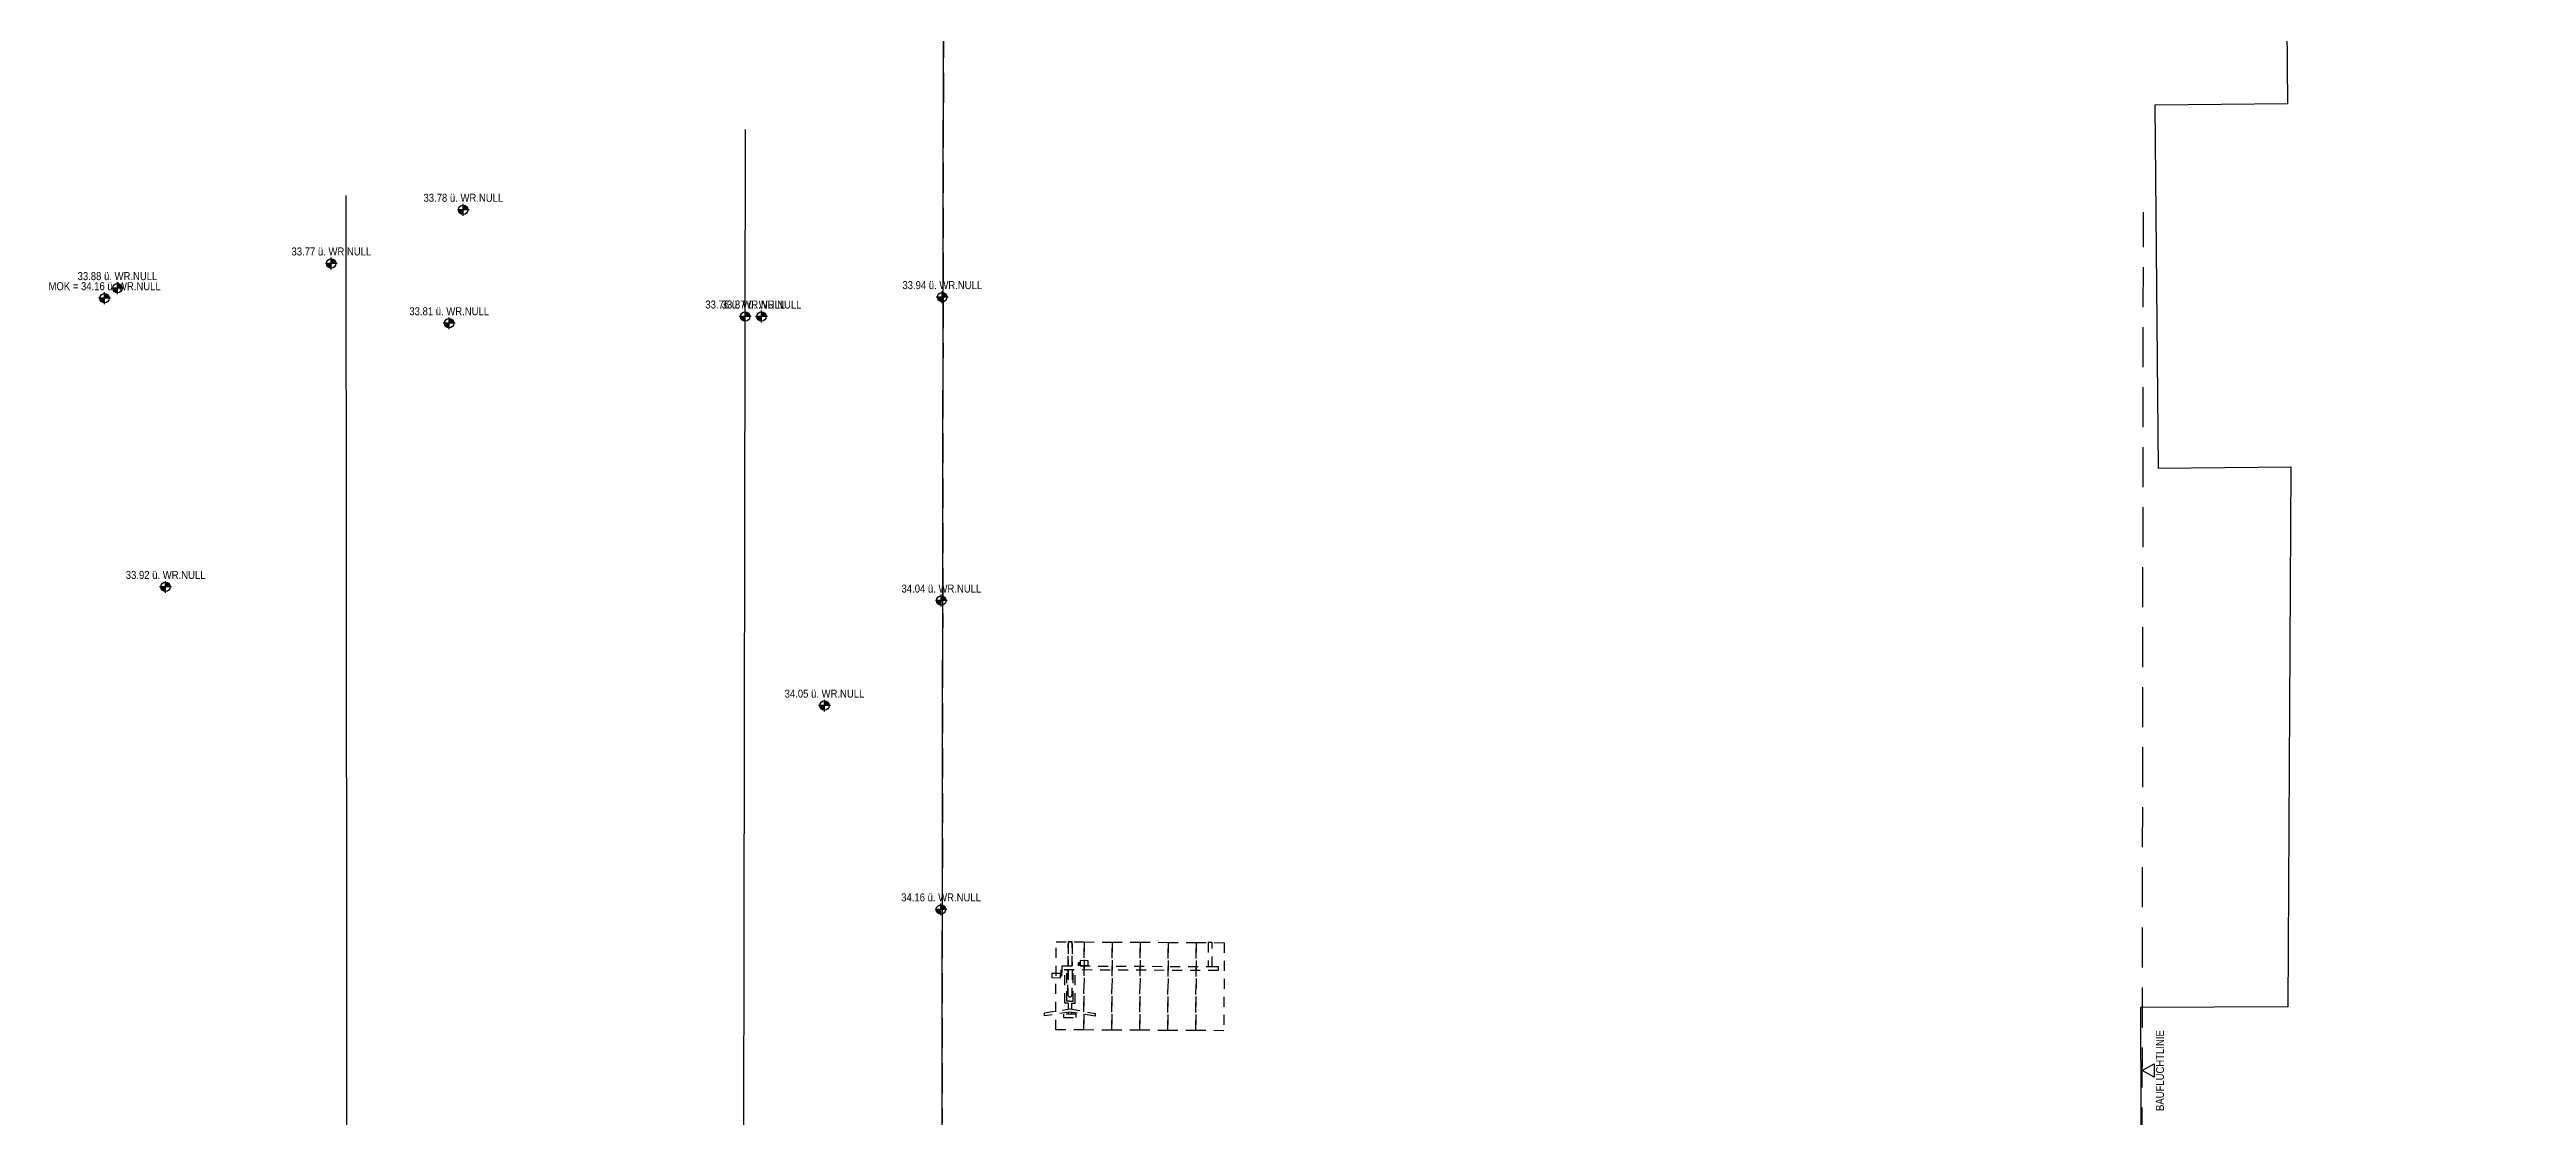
# Model space of a CAD drawing. Header units: millimetres. Extents: x 2639 to 2717, y 1476 to 1588.
# Drawn here: x 2639.53 to 2670.34, y 1553.46 to 1566.8 of the extents above; entities that cross this region are included whole.
import ezdxf
from ezdxf.enums import TextEntityAlignment as Align

# ---------------------------------------------------------------- set-up
doc = ezdxf.new("R2010")
doc.units = ezdxf.units.MM
doc.linetypes.add('HIDDEN2', pattern=[0.1875, 0.125, -0.0625])
doc.linetypes.add('STRICHLINIE', pattern=[0.75, 0.5, -0.25])
for name, color, linetype in [('01-BFL-G00-LEG-M0', 10, 'Continuous'), ('01-SYM-G00-Leg-M0', 8, 'Continuous'), ('01-TXT---------M0', 1, 'Continuous'), ('02-DIM-G00-LEG-BEHÖRDE', 20, 'Continuous'), ('02-TWB-G00-LEG-M0', 5, 'Continuous'), ('09-SYM-G00-LEG-GEHSTEIG', 8, 'Continuous')]:
    doc.layers.add(name, color=color, linetype=linetype)
doc.layers.add('07_MOB-G00-LEG-M0', color=6, linetype='HIDDEN2', plot=False)
doc.styles.add('ARIAL', font='arial.ttf', dxfattribs={"width": 0.85})

# ---------------------------------------------------------------- blocks, each defined once
blk = doc.blocks.new('01-HK1')
for p, q in [((-0.001, -0.074), (-0.001, 0.074)), ((0.074, 0), (-0.075, 0))]:
    blk.add_line(p, q)
blk.add_circle((-0.001, 0), 0.0586)
for points in [[(-0.001, 0.059), (0.041, 0.041), (-0.001, 0)], [(-0.001, 0), (0.058, 0), (0.041, 0.041)], [(-0.059, 0), (-0.042, -0.041), (-0.001, 0)], [(-0.042, -0.041), (-0.001, -0.059), (-0.001, 0)]]:
    blk.add_solid(points)
at = {"layer": '01-TXT---------M0', "color": 8, "style": 'ARIAL', "width": 0.85}
blk.add_attdef('HEIGHT', text='', height=0.1, dxfattribs=at).set_placement((0, 0.2), align=Align.TOP_CENTER)
blk = doc.blocks.new('01-HK3')
blk.add_lwpolyline([(0, 0), (0.042, 0.073), (-0.042, 0.073)], close=True)
at = {"color": 0, "style": 'ARIAL', "width": 0.85}
blk.add_attdef('HEIGHT', text='', height=0.05, dxfattribs=at).set_placement((0, 0.35), align=Align.TOP_CENTER)

msp = doc.modelspace()

# ---------------------------------------------------------------- linework, layer by layer
at = {"layer": '01-BFL-G00-LEG-M0', "linetype": 'HIDDEN2', "ltscale": 3}
msp.add_lwpolyline([(2650.718, 1581.1278), (2650.6785, 1550.8461), (2650.6784, 1550.7161), (2650.5861, 1532.6352), (2650.4966, 1499.9397)], dxfattribs=at)
at = {"layer": '01-BFL-G00-LEG-M0', "linetype": 'STRICHLINIE'}
msp.add_lwpolyline([(2692.9886, 1564.5046), (2692.8914, 1551.0884), (2692.8712, 1548.8945), (2665.6683, 1548.8269), (2665.6785, 1550.8266), (2665.6967, 1564.7612)], dxfattribs=at)
at = {"layer": '02-TWB-G00-LEG-M0'}
msp.add_lwpolyline([(2665.7825, 1571.3964), (2665.8037, 1569.0077), (2667.4712, 1569.0274), (2667.4956, 1566.1166), (2665.8376, 1566.0999), (2665.8795, 1561.5628), (2667.5374, 1561.5796), (2667.503, 1554.8344), (2665.6603, 1554.8244), (2665.6735, 1550.8309), (2650.6784, 1550.7161), (2650.718, 1581.1278)], dxfattribs=at)
at = {"layer": '07_MOB-G00-LEG-M0'}
for p, q in [((2652.2588, 1555.62), (2652.2574, 1555.345)), ((2652.2151, 1554.8779), (2652.2172, 1555.2879)), ((2652.2572, 1555.295), (2652.2556, 1554.9827)), ((2652.2601, 1554.8777), (2652.2151, 1554.8779)), ((2652.2802, 1554.9026), (2652.2402, 1554.9028)), ((2652.2595, 1554.7645), (2652.2594, 1554.7412)), ((2652.2601, 1554.8777), (2652.2597, 1554.8045)), ((2652.2802, 1554.9026), (2652.3202, 1554.9024)), ((2652.2995, 1554.7643), (2652.2994, 1554.741)), ((2652.3001, 1554.8775), (2652.2997, 1554.804)), ((2652.3001, 1554.8775), (2652.3451, 1554.8772))]:
    msp.add_line(p, q, dxfattribs=at)
for points in [[(2652.1034, 1554.5457), (2652.109, 1555.6457), (2652.459, 1555.6439), (2652.4534, 1554.544)], [(2652.259, 1555.645), (2652.2574, 1555.345), (2652.3074, 1555.3447), (2652.309, 1555.6447)], [(2652.4534, 1554.544), (2652.459, 1555.6439), (2652.809, 1555.6422), (2652.8034, 1554.5422)], [(2652.1822, 1555.2954), (2652.1822, 1555.2954), (2652.1824, 1555.3454), (2654.0324, 1555.3359), (2654.1324, 1555.3354), (2654.1322, 1555.2854)], [(2652.8034, 1554.5422), (2652.809, 1555.6422), (2653.159, 1555.6404), (2653.1533, 1554.5404)], [(2653.1533, 1554.5404), (2653.159, 1555.6404), (2653.509, 1555.6386), (2653.5033, 1554.5386)], [(2653.5033, 1554.5386), (2653.509, 1555.6386), (2653.859, 1555.6368), (2653.8533, 1554.5368)], [(2653.8533, 1554.5368), (2653.859, 1555.6368), (2654.2089, 1555.635), (2654.2033, 1554.535)], [(2654.009, 1555.636), (2654.0074, 1555.336), (2654.0574, 1555.3358), (2654.059, 1555.6358)], [(2652.157, 1555.2532), (2652.1567, 1555.1932), (2652.0567, 1555.1937), (2652.057, 1555.2537)], [(2652.3594, 1554.7407), (2652.1994, 1554.7415), (2652.1992, 1554.7015), (2652.3592, 1554.7007), (2652.3594, 1554.7407)]]:
    msp.add_lwpolyline(points, close=True, dxfattribs=at)
for points in [[(2652.2574, 1555.345), (2652.2588, 1555.62)], [(2652.3088, 1555.6197), (2652.3074, 1555.3447)], [(2652.3874, 1555.3443), (2652.3877, 1555.387), (2652.4077, 1555.3869)], [(2652.3974, 1555.3443), (2652.3976, 1555.377), (2652.4076, 1555.3769)], [(2652.4078, 1555.4104), (2652.4075, 1555.3504)], [(2652.4075, 1555.3504), (2652.5075, 1555.3499), (2652.5078, 1555.4099), (2652.4078, 1555.4104)], [(2652.1772, 1555.2954), (2652.1768, 1555.2181), (2652.1568, 1555.2182)], [(2652.1672, 1555.2954), (2652.1668, 1555.2282), (2652.1568, 1555.2282)], [(2652.2172, 1555.2952), (2652.2172, 1555.2879)], [(2652.2402, 1554.9028), (2652.2422, 1555.2878), (2652.2572, 1555.2877)], [(2652.2556, 1554.9827), (2652.2556, 1554.9827), (2652.2564, 1555.1389)], [(2652.2566, 1555.1789), (2652.2572, 1555.295)], [(2652.3072, 1555.2947), (2652.3056, 1554.9825)], [(2652.3071, 1555.2874), (2652.3221, 1555.2874)], [(2652.3202, 1554.9024), (2652.3221, 1555.2874), (2652.3071, 1555.2874)], [(2652.3451, 1554.8772), (2652.3472, 1555.2945)], [(2651.9644, 1554.7592), (2652.2797, 1554.8076), (2652.5944, 1554.751), (2652.5942, 1554.716), (2652.2795, 1554.7676), (2651.9642, 1554.7192), (2651.9644, 1554.7592)]]:
    msp.add_lwpolyline(points, dxfattribs=at)
for centre, start, end in [((2652.2838, 1555.6198), 359.70192, 179.70755), ((2652.2806, 1554.9826), 179.70755, 359.70755)]:
    msp.add_arc(centre, 0.025, start, end, dxfattribs=at)
at = {"layer": '09-SYM-G00-LEG-GEHSTEIG'}
for points in [[(2648.1003, 1498.0022), (2648.1521, 1513.9023), (2648.1826, 1532.678), (2648.1991, 1550.7037), (2648.2273, 1565.7978)], [(2643.0436, 1511.3003), (2643.1322, 1515.1117), (2643.1826, 1520.9103), (2643.1982, 1532.5293), (2643.247, 1550.4258), (2643.2372, 1564.9723)]]:
    msp.add_lwpolyline(points, dxfattribs=at)

# ---------------------------------------------------------------- block references
at = {"layer": '01-SYM-G00-Leg-M0', "rotation": 4.1274855072e-05}
for p, values in [((2644.7001, 1564.793), {'HEIGHT': '33.78 ü. WR.NULL'}), ((2643.0503, 1564.1219), {'HEIGHT': '33.77 ü. WR.NULL'}), ((2640.3772, 1563.8138), {'HEIGHT': '33.88 ü. WR.NULL'}), ((2640.2167, 1563.688), {'HEIGHT': 'MOK = 34.16 ü. WR.NULL'}), ((2648.223, 1563.4591), {'HEIGHT': '33.76 ü. WR.NULL'}), ((2648.4269, 1563.459), {'HEIGHT': '33.87 ü. WR.NULL'}), ((2650.685, 1563.7014), {'HEIGHT': '33.94 ü. WR.NULL'}), ((2644.5231, 1563.3748), {'HEIGHT': '33.81 ü. WR.NULL'}), ((2640.9792, 1560.0802), {'HEIGHT': '33.92 ü. WR.NULL'}), ((2650.6741, 1559.9096), {'HEIGHT': '34.04 ü. WR.NULL'}), ((2649.2129, 1558.5968), {'HEIGHT': '34.05 ü. WR.NULL'}), ((2650.67, 1556.051), {'HEIGHT': '34.16 ü. WR.NULL'})]:
    msp.add_blockref('01-HK1', p, dxfattribs=at).add_auto_attribs(values)
at = {"layer": '02-DIM-G00-LEG-BEHÖRDE'}
ref = msp.add_blockref('01-HK3', (2665.6827, 1554.0367), dxfattribs=dict(at, xscale=-2.000000000016161, yscale=2.000000000025193, zscale=2, rotation=270.0013331680641))
ref.add_attrib('HEIGHT', 'BAUFLUCHTLINIE', dxfattribs={"layer": '0', "color": 0, "extrusion": (0, 0, -1), "height": 0.1, "rotation": 89.99867, "style": 'ARIAL', "text_generation_flag": 4, "width": 0.85}).set_placement((-2665.9827, 1554.0367), align=Align.BOTTOM_CENTER)

doc.saveas('drawing.dxf')
